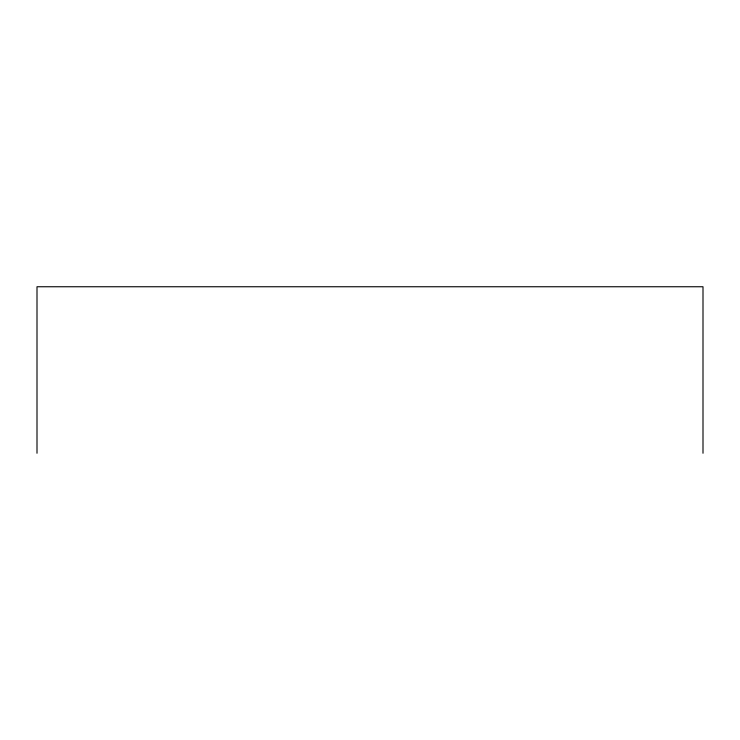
<?xml version="1.0" encoding="UTF-8"?>
<svg xmlns="http://www.w3.org/2000/svg" width="740" height="740" viewBox="0 0 740 740"><rect width="100%" height="100%" fill="white"/><g stroke="black" fill="none" stroke-linecap="round" stroke-linejoin="round"><path stroke-width="1.11" d="M703 453.25L703 286.75L37 286.75L37 453.25"/></g></svg>
